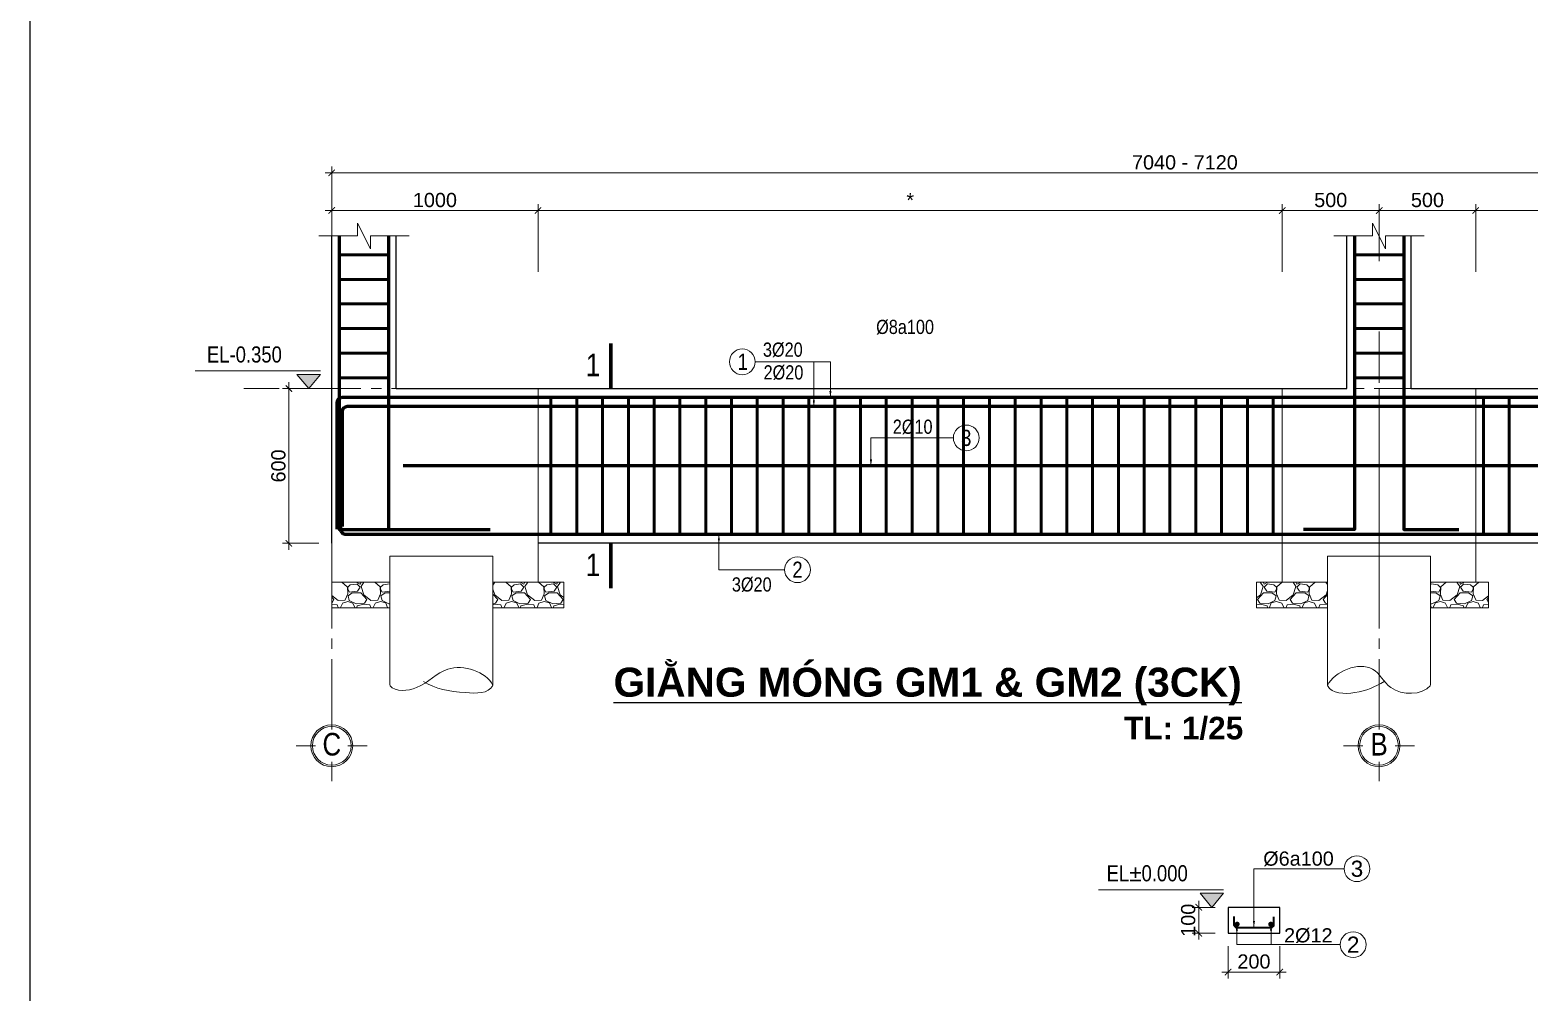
# Model space of a CAD drawing. Header units: millimetres. Extents: x 0 to 84000, y -29700 to 363007.
# Drawn here: x 0 to 23263, y 161738 to 176658 of the extents above; entities that cross this region are included whole.
import ezdxf
from ezdxf.enums import TextEntityAlignment as Align

# ---------------------------------------------------------------- set-up
doc = ezdxf.new("R2010")
doc.units = ezdxf.units.MM
doc.linetypes.add('CENTER', pattern=[50.8, 31.75, -6.35, 6.35, -6.35])
for name, color, linetype, lineweight in [('- Blur line', 8, 'Continuous', 13), ('- Border', 7, 'Continuous', 25), ('- Dims', 8, 'Continuous', 13), ('- Grid line', 8, 'CENTER', 13), ('- Note', 9, 'Continuous', 13), ('- RebarC', 10, 'Continuous', 50), ('- RebarL', 6, 'Continuous', 60), ('- Text thin', 3, 'Continuous', 25), ('S-Border', 7, 'Continuous', 25), ('S-Note', 9, 'Continuous', 13), ('S-Rebar', 1, 'Continuous', 35), ('S-Steel', 6, 'Continuous', 50), ('S-Text', 3, 'Continuous', 25)]:
    doc.layers.add(name, color=color, linetype=linetype, lineweight=lineweight)
doc.styles.add('B-Arial', font='arialbd.ttf')
doc.styles.add('R-Arial', font='arial.ttf')
doc.styles.add('R-Helve Condense', font='VHELVCN.TTF')
doc.dimstyles.new('SC-25-100', dxfattribs={"dimtxt": 220, "dimasz": 100, "dimexe": 100, "dimexo": 200, "dimgap": 50, "dimtad": 1, "dimdec": 0, "dimlfac": 0.25, "dimzin": 0, "dimdsep": 46, "dimtxsty": 'R-Arial', "dimblk": 'ARCHTICK', "dimcen": 0.5, "dimdle": 100, "dimclrd": 256, "dimclre": 256, "dimclrt": 4, "dimadec": 0, "dimazin": 0, "dimtfac": 1, "dimtdec": 0, "dimtix": 1, "dimtmove": 0, "dimatfit": 3, "dimfxl": 1, "dimtolj": 1, "dimtzin": 0, "dimlwd": -1, "dimlwe": -1, "dimarcsym": 0})
doc.dimstyles.new('SC-50-100', dxfattribs={"dimtxt": 220, "dimasz": 100, "dimexe": 100, "dimexo": 200, "dimgap": 60, "dimtad": 1, "dimdec": 0, "dimlfac": 0.5, "dimzin": 0, "dimdsep": 46, "dimtxsty": 'R-Arial', "dimblk": 'ARCHTICK', "dimcen": 0.5, "dimdle": 100, "dimclrd": 256, "dimclre": 256, "dimclrt": 4, "dimadec": 0, "dimazin": 0, "dimtfac": 1, "dimtdec": 0, "dimtix": 1, "dimtmove": 0, "dimatfit": 3, "dimfxl": 1, "dimtolj": 1, "dimtzin": 0, "dimlwd": -1, "dimlwe": -1, "dimarcsym": 0})

# ---------------------------------------------------------------- blocks, each defined once
blk = doc.blocks.new('_ArchTick')
at = {"color": 0, "linetype": 'ByBlock', "const_width": 0.15}
blk.add_lwpolyline([(-0.5, -0.5), (0.5, 0.5)], dxfattribs=at)
blk = doc.blocks.new('*D54')
at = {"layer": '- Dims', "ltscale": 100, "transparency": 16777216}
for p, q in [((7980, 173858), (4580, 173858)), ((4680, 172906), (4680, 173958)), ((7880, 172906), (7880, 173958))]:
    blk.add_line(p, q, dxfattribs=at)
at = {"layer": 'Defpoints', "color": 0, "ltscale": 100, "transparency": 16777216}
for p in [(4680, 173858), (4680, 172706), (7880, 172706)]:
    blk.add_point(p, dxfattribs=at)
at = {"layer": '- Dims', "ltscale": 100, "transparency": 16777216, "xscale": 100, "yscale": 100, "zscale": 100, "rotation": 180}
blk.add_blockref('_ArchTick', (4680, 173858), dxfattribs=at)
at = {"layer": '- Dims', "ltscale": 100, "transparency": 16777216, "xscale": 100, "yscale": 100, "zscale": 100}
blk.add_blockref('_ArchTick', (7880, 173858), dxfattribs=at)
at = {"layer": '- Dims', "color": 4, "ltscale": 100, "transparency": 16777216, "insert": (6280, 174020), "char_height": 220, "attachment_point": 5, "style": 'R-Arial'}
blk.add_mtext('\\A1;1000', dxfattribs=at)
blk = doc.blocks.new('*D55')
at = {"layer": '- Dims', "ltscale": 100, "transparency": 16777216}
for p, q in [((4680, 173264), (4680, 174542)), ((31141, 173264), (31141, 174542)), ((4580, 174442), (31241, 174442))]:
    blk.add_line(p, q, dxfattribs=at)
at = {"layer": 'Defpoints', "color": 0, "ltscale": 100, "transparency": 16777216}
for p in [(31141, 174442), (4680, 173064), (31141, 173064)]:
    blk.add_point(p, dxfattribs=at)
at = {"layer": '- Dims', "ltscale": 100, "transparency": 16777216, "xscale": 100, "yscale": 100, "zscale": 100, "rotation": 180}
blk.add_blockref('_ArchTick', (4680, 174442), dxfattribs=at)
at = {"layer": '- Dims', "ltscale": 100, "transparency": 16777216, "xscale": 100, "yscale": 100, "zscale": 100}
blk.add_blockref('_ArchTick', (31141, 174442), dxfattribs=at)
at = {"layer": '- Dims', "color": 4, "ltscale": 100, "transparency": 16777216, "insert": (17911, 174604), "char_height": 220, "attachment_point": 5, "style": 'R-Arial'}
blk.add_mtext('\\A1;7040 - 7120', dxfattribs=at)
blk = doc.blocks.new('Grid symbol')
at = {"layer": '- Grid line', "color": 7, "linetype": 'Continuous', "ltscale": 100}
for points in [[(0, 250), (0, 550)], [(-250, 0), (-550, 0)], [(250, 0), (550, 0)], [(0, -250), (0, -550)]]:
    blk.add_lwpolyline(points, dxfattribs=at)
blk.add_circle((0, 0), 325, dxfattribs=at)
at = {"layer": '- Grid line', "color": 32, "linetype": 'Continuous', "ltscale": 100}
blk.add_circle((0, 0), 300, dxfattribs=at)
at = {"layer": '- Grid line', "color": 3, "style": 'R-Helve Condense', "flags": 4}
blk.add_attdef('A', text='', height=350, dxfattribs=at).set_placement((1, 24), align=Align.MIDDLE_CENTER)
blk = doc.blocks.new('*D56')
at = {"layer": '- Dims', "ltscale": 100, "transparency": 16777216}
for p, q in [((4480, 171097), (3915, 171097)), ((4015, 168597), (4015, 171197)), ((4480, 168697), (3915, 168697))]:
    blk.add_line(p, q, dxfattribs=at)
at = {"layer": 'Defpoints', "color": 0, "ltscale": 100, "transparency": 16777216}
for p in [(4015, 171097), (4680, 171097), (4680, 168697)]:
    blk.add_point(p, dxfattribs=at)
at = {"layer": '- Dims', "ltscale": 100, "transparency": 16777216, "xscale": 100, "yscale": 100, "zscale": 100}
for p, rotation in [((4015, 171097), 90), ((4015, 168697), 270)]:
    blk.add_blockref('_ArchTick', p, dxfattribs=dict(at, rotation=rotation))
at = {"layer": '- Dims', "color": 4, "ltscale": 100, "transparency": 16777216, "insert": (3853, 169897), "char_height": 220, "attachment_point": 5, "rotation": 90, "style": 'R-Arial'}
blk.add_mtext('\\A1;600', dxfattribs=at)
blk = doc.blocks.new('*D58')
at = {"layer": '- Dims', "ltscale": 100, "transparency": 16777216}
for p, q in [((19522, 173858), (7780, 173858)), ((7880, 172906), (7880, 173958)), ((19422, 172906), (19422, 173958))]:
    blk.add_line(p, q, dxfattribs=at)
at = {"layer": 'Defpoints', "color": 0, "ltscale": 100, "transparency": 16777216}
for p in [(7880, 173858), (7880, 172706), (19422, 172706)]:
    blk.add_point(p, dxfattribs=at)
at = {"layer": '- Dims', "ltscale": 100, "transparency": 16777216, "xscale": 100, "yscale": 100, "zscale": 100, "rotation": 180}
blk.add_blockref('_ArchTick', (7880, 173858), dxfattribs=at)
at = {"layer": '- Dims', "ltscale": 100, "transparency": 16777216, "xscale": 100, "yscale": 100, "zscale": 100}
blk.add_blockref('_ArchTick', (19422, 173858), dxfattribs=at)
at = {"layer": '- Dims', "color": 4, "ltscale": 100, "transparency": 16777216, "insert": (13651, 174018), "char_height": 220, "attachment_point": 5, "style": 'R-Arial'}
blk.add_mtext('\\A1;*', dxfattribs=at)
blk = doc.blocks.new('Steel symbol')
at = {"layer": '- Note', "color": 7}
blk.add_circle((0, 0), 200, dxfattribs=at)
at = {"layer": '- Note', "color": 3, "style": 'R-Helve Condense', "flags": 4}
blk.add_attdef('1', text='', height=250, dxfattribs=at).set_placement((0, 0), align=Align.MIDDLE_CENTER)
blk = doc.blocks.new('*U9')
at = {"layer": '- Note', "color": 7, "ltscale": 100, "const_width": 60}
blk.add_lwpolyline([(279, 373), (279, -327)], dxfattribs=at)
at = {"layer": '- Text thin', "style": 'R-Helve Condense', "flags": 4}
blk.add_attdef('A', text='', height=350, dxfattribs=at).set_placement((3, 39), align=Align.MIDDLE_CENTER)
blk = doc.blocks.new('*U8')
blk.add_line((182, 273), (-1761, 273))
blk.add_lwpolyline([(182, 219), (-182, 219), (0, 0), (182, 219)])
blk.add_solid([(182, 219), (0, 0), (-182, 219)])
at = {"layer": '- Text thin', "style": 'R-Helve Condense', "flags": 8}
blk.add_attdef('STOREY', text='', height=250, dxfattribs=at).set_placement((-2243, 547), align=Align.MIDDLE_RIGHT)
for tag, p in [('FL%%P0.000', (-1590, 529)), ('EL%%P0.000', (-1633, 68))]:
    blk.add_attdef(tag, text='', height=250, dxfattribs=at).set_placement(p, align=Align.MIDDLE_LEFT)
blk = doc.blocks.new('*D256')
at = {"layer": '- Dims', "transparency": 16777216}
for p, q in [((19322, 173858), (21025, 173858)), ((19422, 172906), (19422, 173958)), ((20925, 173071), (20925, 173958))]:
    blk.add_line(p, q, dxfattribs=at)
at = {"layer": 'Defpoints', "color": 0, "transparency": 16777216}
for p in [(20925, 173858), (20925, 172871), (19422, 172706)]:
    blk.add_point(p, dxfattribs=at)
at = {"layer": '- Dims', "transparency": 16777216, "xscale": 100, "yscale": 100, "zscale": 100, "rotation": 180}
blk.add_blockref('_ArchTick', (19422, 173858), dxfattribs=at)
at = {"layer": '- Dims', "transparency": 16777216, "xscale": 100, "yscale": 100, "zscale": 100}
blk.add_blockref('_ArchTick', (20925, 173858), dxfattribs=at)
at = {"layer": '- Dims', "color": 4, "transparency": 16777216, "insert": (20173, 174020), "char_height": 220, "attachment_point": 5, "style": 'R-Arial'}
blk.add_mtext('\\A1;500', dxfattribs=at)
blk = doc.blocks.new('*D257')
at = {"layer": '- Dims', "transparency": 16777216}
for p, q in [((20825, 173858), (22522, 173858)), ((20925, 173071), (20925, 173958)), ((22422, 172906), (22422, 173958))]:
    blk.add_line(p, q, dxfattribs=at)
at = {"layer": 'Defpoints', "color": 0, "transparency": 16777216}
for p in [(22422, 173858), (20925, 172871), (22422, 172706)]:
    blk.add_point(p, dxfattribs=at)
at = {"layer": '- Dims', "transparency": 16777216, "xscale": 100, "yscale": 100, "zscale": 100, "rotation": 180}
blk.add_blockref('_ArchTick', (20925, 173858), dxfattribs=at)
at = {"layer": '- Dims', "transparency": 16777216, "xscale": 100, "yscale": 100, "zscale": 100}
blk.add_blockref('_ArchTick', (22422, 173858), dxfattribs=at)
at = {"layer": '- Dims', "color": 4, "transparency": 16777216, "insert": (21673, 174020), "char_height": 220, "attachment_point": 5, "style": 'R-Arial'}
blk.add_mtext('\\A1;500', dxfattribs=at)
blk = doc.blocks.new('*D258')
at = {"layer": '- Dims', "transparency": 16777216}
for p, q in [((22322, 173858), (28041, 173858)), ((22422, 172906), (22422, 173958)), ((27941, 172906), (27941, 173958))]:
    blk.add_line(p, q, dxfattribs=at)
at = {"layer": 'Defpoints', "color": 0, "transparency": 16777216}
for p in [(27941, 173858), (22422, 172706), (27941, 172706)]:
    blk.add_point(p, dxfattribs=at)
at = {"layer": '- Dims', "transparency": 16777216, "xscale": 100, "yscale": 100, "zscale": 100, "rotation": 180}
blk.add_blockref('_ArchTick', (22422, 173858), dxfattribs=at)
at = {"layer": '- Dims', "transparency": 16777216, "xscale": 100, "yscale": 100, "zscale": 100}
blk.add_blockref('_ArchTick', (27941, 173858), dxfattribs=at)
at = {"layer": '- Dims', "color": 4, "transparency": 16777216, "insert": (25182, 174018), "char_height": 220, "attachment_point": 5, "style": 'R-Arial'}
blk.add_mtext('\\A1;*', dxfattribs=at)
blk = doc.blocks.new('*D478')
at = {"layer": '- Dims', "transparency": 16777216}
for p, q in [((18582, 162451), (18582, 161947)), ((19382, 162451), (19382, 161947)), ((18482, 162047), (19482, 162047))]:
    blk.add_line(p, q, dxfattribs=at)
at = {"layer": 'Defpoints', "color": 0, "transparency": 16777216}
for p in [(18582, 162651), (19382, 162651), (19382, 162047)]:
    blk.add_point(p, dxfattribs=at)
at = {"layer": '- Dims', "transparency": 16777216, "xscale": 100, "yscale": 100, "zscale": 100, "rotation": 180}
blk.add_blockref('_ArchTick', (18582, 162047), dxfattribs=at)
at = {"layer": '- Dims', "transparency": 16777216, "xscale": 100, "yscale": 100, "zscale": 100}
blk.add_blockref('_ArchTick', (19382, 162047), dxfattribs=at)
at = {"layer": '- Dims', "color": 4, "transparency": 16777216, "insert": (18982, 162210), "char_height": 220, "attachment_point": 5, "style": 'R-Arial'}
blk.add_mtext('\\A1;200', dxfattribs=at)
blk = doc.blocks.new('*D479')
at = {"layer": '- Dims', "transparency": 16777216}
for p, q in [((18126, 163051), (18126, 163151)), ((18382, 163051), (18026, 163051)), ((18126, 162651), (18126, 163051)), ((18382, 162651), (18026, 162651)), ((18126, 162651), (18126, 162551))]:
    blk.add_line(p, q, dxfattribs=at)
at = {"layer": 'Defpoints', "color": 0, "transparency": 16777216}
for p in [(18126, 163051), (18582, 163051), (18582, 162651)]:
    blk.add_point(p, dxfattribs=at)
at = {"layer": '- Dims', "transparency": 16777216, "xscale": 100, "yscale": 100, "zscale": 100}
for p, rotation in [((18126, 163051), 270), ((18126, 162651), 90)]:
    blk.add_blockref('_ArchTick', p, dxfattribs=dict(at, rotation=rotation))
at = {"layer": '- Dims', "color": 4, "transparency": 16777216, "insert": (17963, 162851), "char_height": 220, "attachment_point": 5, "rotation": 90, "style": 'R-Arial'}
blk.add_mtext('\\A1;100', dxfattribs=at)

msp = doc.modelspace()

# ---------------------------------------------------------------- hatches: boundary and pattern name
at = {"layer": '- Blur line'}
h = msp.add_hatch(dxfattribs=at)
h.set_pattern_fill('GRAVEL', color=256, scale=20, style=0)
h.set_pattern_definition([(311.9872, (8113.963, 168204.903), (4064.00345, -4572.0056), [68.344, -6766.1]), (355.0303, (8159.683, 168154.103), (-6096.00986, 507.99642), [117.281, -11610.8]), (47.4896, (8276.523, 168143.943), (-5079.9963, -5588.00546), [82.696, -8186.94]), (272.7263, (8474.643, 168016.943), (-507.9978, 10159.99673), [106.801, -10573.28]), (247.1663, (8479.723, 167910.263), (2540.00721, 6096.00347), [104.727, -10367.96]), (182.7263, (8439.083, 167813.743), (10159.99673, 507.9978), [106.801, -10573.28]), (142.3058, (8332.403, 167808.663), (6604.00417, -5079.99547), [141.239, -13982.62]), (107.7447, (8220.643, 167895.023), (-3556.00711, 11176.00324), [133.344, -13201.06]), (58.5704, (8180.003, 168022.023), (4064.00105, 6603.99223), [107.163, -10609.1]), (4.7636, (8235.883, 168113.463), (-5587.9956, -507.99523), [122.343, -5994.78]), (317.6026, (8357.803, 168123.623), (6096.00018, -5587.99273), [158.216, -15663.36]), (41.1859, (7971.723, 168011.863), (3555.99773, 3047.9953), [54, -5346.12]), (8.5308, (8012.363, 168047.423), (-6603.98992, -1016.00256), [102.736, -10170.92]), (315, (8113.96, 168062.66), (1e-13, -508), [71.84, -646.58]), (336.8014, (8149.52, 168123.623), (-2540.0086, 1016.0045), [38.688, -3830.12]), (248.1986, (8185.08, 168108.38), (508.0004, 1524.001), [54.713, -2680.96]), (149.0362, (8164.76, 168057.58), (-1523.9984, 1016.0008), [88.864, -2873.26]), (18.435, (8088.56, 168103.3), (-1016.0005, -507.999), [64.257, -1542.18]), (163.6105, (8479.723, 168108.383), (-5080.0028, 1523.99683), [90.018, -8911.76]), (109.6538, (8393.363, 168133.783), (2031.99434, -5587.9921), [75.52, -7476.44]), (246.8014, (8088.56, 168204.903), (1016.0045, 2540.0086), [77.376, -3791.44]), (196.3895, (8058.083, 168133.783), (5080.0028, 1523.99683), [90.018, -8911.76]), (200.556, (8479.72, 167793.423), (2540.00315, 1015.9988), [86.807, -4253.54]), (245.2249, (8398.443, 167762.943), (2539.99408, 5587.9974), [72.734, -7200.72]), (113.1986, (8083.48, 167696.903), (-1016.0045, 2540.0086), [77.376, -3791.44]), (162.646, (8053.003, 167768.023), (6604.00036, -2031.99694), [85.157, -8430.48]), (110.556, (8332.4, 167696.903), (1015.9988, -2540.0032), [43.404, -4296.96]), (78.69, (8113.96, 167696.9), (507.9975, 2031.9935), [25.903, -2564.4]), (14.036, (8119.04, 167722.3), (-1524.001, -507.999), [104.727, -1989.81]), (353.991, (8220.643, 167747.703), (-5079.9925, 507.99881), [97.053, -9608.28]), (236.31, (8164.76, 168011.86), (508, 1015.999), [73.265, -1758.356]), (186.8428, (8124.123, 167950.903), (-8636.00357, -1016.00455), [127.911, -12663.2]), (119.0546, (7997.123, 167935.663), (2031.9953, -3555.9915), [52.302, -5177.88]), (90, (7971.7, 167981.4), (508, 508), [30.48, -477.52]), (59.7436, (8230.803, 167762.943), (-2031.9957, -3555.9982), [70.573, -6986.78]), (131.9872, (8266.363, 167823.903), (-4064.00345, 4572.0056), [136.689, -6697.76]), (180, (8174.9, 167925.5), (-508, 508), [132.08, -375.92]), (214.6952, (8042.843, 167925.503), (5079.9912, 3556.00034), [80.322, -7951.86]), (285.9454, (7976.8, 167879.78), (508.0013, -2032.0048), [73.966, -3624.34]), (332.354, (7997.123, 167808.663), (9651.99661, -5080.0032), [120.429, -11922.5]), (4.5739, (8103.803, 167752.783), (6604.00152, 507.99754), [127.406, -12613.16]), (4.5739, (8103.803, 167752.783), (6604.00152, 507.99754), [127.406, -12613.16])])
h.paths.add_polyline_path([(8279.7, 167696.9), (8279.7, 168096.9), (7179.7, 168096.9), (7179.7, 167696.9)])
h.paths.add_polyline_path([(5579.7, 167696.9), (5579.7, 168096.9), (4679.7, 168096.9), (4679.7, 167696.9)])
h = msp.add_hatch(dxfattribs=at)
h.set_pattern_fill('GRAVEL', color=256, scale=20, style=0)
h.set_pattern_definition([(228.0128, (19187.438, 168204.903), (-4064.00345, -4572.0056), [68.344, -6766.1]), (184.9697, (19141.718, 168154.103), (6096.00986, 507.99642), [117.281, -11610.8]), (132.5104, (19024.878, 168143.943), (5079.9963, -5588.00546), [82.696, -8186.94]), (267.2737, (18826.758, 168016.943), (507.9978, 10159.99673), [106.801, -10573.28]), (292.8337, (18821.678, 167910.263), (-2540.00721, 6096.00347), [104.727, -10367.96]), (357.2737, (18862.318, 167813.743), (-10159.99673, 507.9978), [106.801, -10573.28]), (37.6942, (18968.998, 167808.663), (-6604.00417, -5079.99547), [141.239, -13982.62]), (72.2553, (19080.758, 167895.023), (3556.00711, 11176.00324), [133.344, -13201.06]), (121.4296, (19121.398, 168022.023), (-4064.00105, 6603.99223), [107.163, -10609.1]), (175.2364, (19065.52, 168113.463), (5587.9956, -507.99523), [122.343, -5994.78]), (222.3974, (18943.598, 168123.623), (-6096.00018, -5587.99273), [158.216, -15663.36]), (138.8141, (19329.68, 168011.863), (-3555.99773, 3047.9953), [54, -5346.12]), (171.4692, (19289.038, 168047.423), (6603.98992, -1016.00256), [102.736, -10170.92]), (225, (19187.44, 168062.66), (-1e-13, -508), [71.84, -646.58]), (203.1986, (19151.88, 168123.623), (2540.0086, 1016.0045), [38.688, -3830.12]), (291.8014, (19116.32, 168108.38), (-508.0004, 1524.001), [54.713, -2680.96]), (30.9638, (19136.64, 168057.58), (1523.9984, 1016.0008), [88.864, -2873.26]), (161.565, (19212.84, 168103.3), (1016.0005, -507.999), [64.257, -1542.18]), (16.3895, (18821.678, 168108.383), (5080.0028, 1523.99683), [90.018, -8911.76]), (70.3462, (18908.038, 168133.783), (-2031.99434, -5587.9921), [75.52, -7476.44]), (293.1986, (19212.84, 168204.903), (-1016.0045, 2540.0086), [77.376, -3791.44]), (343.6105, (19243.318, 168133.783), (-5080.0028, 1523.99683), [90.018, -8911.76]), (339.444, (18821.68, 167793.423), (-2540.00315, 1015.9988), [86.807, -4253.54]), (294.7751, (18902.958, 167762.943), (-2539.99408, 5587.9974), [72.734, -7200.72]), (66.8014, (19217.92, 167696.903), (1016.0045, 2540.0086), [77.376, -3791.44]), (17.354, (19248.398, 167768.023), (-6604.00036, -2031.99694), [85.157, -8430.48]), (69.444, (18969, 167696.903), (-1015.9988, -2540.0032), [43.404, -4296.96]), (101.31, (19187.44, 167696.9), (-507.9975, 2031.9935), [25.903, -2564.4]), (165.964, (19182.36, 167722.3), (1524.001, -507.999), [104.727, -1989.81]), (186.009, (19080.758, 167747.703), (5079.9925, 507.99881), [97.053, -9608.28]), (303.69, (19136.64, 168011.86), (-508, 1015.999), [73.265, -1758.356]), (353.1572, (19177.278, 167950.903), (8636.00357, -1016.00455), [127.911, -12663.2]), (60.9454, (19304.28, 167935.663), (-2031.9953, -3555.9915), [52.302, -5177.88]), (90, (19329.7, 167981.4), (-508, 508), [30.48, -477.52]), (120.2564, (19070.598, 167762.943), (2031.9957, -3555.9982), [70.573, -6986.78]), (48.0128, (19035.038, 167823.903), (4064.00345, 4572.0056), [136.689, -6697.76]), (7e-15, (19126.5, 167925.5), (508, 508), [132.08, -375.92]), (325.3048, (19258.558, 167925.503), (-5079.9912, 3556.00034), [80.322, -7951.86]), (254.0546, (19324.6, 167879.78), (-508.0013, -2032.0048), [73.966, -3624.34]), (207.646, (19304.278, 167808.663), (-9651.99661, -5080.0032), [120.429, -11922.5]), (175.4261, (19197.598, 167752.783), (-6604.00152, 507.99754), [127.406, -12613.16]), (175.4261, (19197.598, 167752.783), (-6604.00152, 507.99754), [127.406, -12613.16])])
h.paths.add_polyline_path([(20121.7, 168096.9), (19221.7, 168096.9), (19021.7, 168096.9), (19021.7, 167696.9), (20121.7, 167696.9)])
h.paths.add_polyline_path([(21721.7, 168096.9), (21721.7, 167696.9), (22621.7, 167696.9), (22621.7, 168096.9)])

# ---------------------------------------------------------------- linework, layer by layer
for p, q in [((4679.7, 171096.9), (4679.7, 168096.9)), ((7879.7, 168096.9), (7879.7, 171096.9)), ((19421.7, 168096.9), (19421.7, 171096.9)), ((20921.7, 171096.9), (20921.7, 168096.9)), ((22421.7, 168096.9), (22421.7, 171096.9)), ((5579.7, 168496.9), (5579.7, 166499.7)), ((7179.7, 168496.9), (7179.7, 166499.7)), ((20121.7, 168496.9), (20121.7, 166499.7)), ((21721.7, 168496.9), (21721.7, 166499.7))]:
    msp.add_line(p, q, dxfattribs=at)
at = {"layer": '- Blur line', "ltscale": 100}
for points in [[(5879.7, 173463.4), (5279.7, 173463.4), (5279.7, 173263.4), (5079.7, 173663.4), (5079.7, 173463.4), (4479.7, 173463.4)], [(21621.7, 173463.4), (21021.7, 173463.4), (21021.7, 173263.4), (20821.7, 173663.4), (20821.7, 173463.4), (20221.7, 173463.4)]]:
    msp.add_lwpolyline(points, dxfattribs=at)
at = {"layer": '- Blur line'}
for points in [[(7179.7, 168496.9), (5579.7, 168496.9)], [(20121.7, 168496.9), (21721.7, 168496.9)], [(5579.7, 168096.9), (4679.7, 168096.9)], [(5579.7, 167696.9), (4679.7, 167696.9), (4679.7, 168096.9)], [(7879.7, 168096.9), (7179.7, 168096.9)], [(8279.7, 168096.9), (8279.7, 167696.9), (7179.7, 167696.9)], [(7879.7, 168096.9), (8279.7, 168096.9)], [(19021.7, 168096.9), (19021.7, 167696.9), (20121.7, 167696.9)], [(19421.7, 168096.9), (19021.7, 168096.9)], [(19421.7, 168096.9), (20121.7, 168096.9)], [(21721.7, 168096.9), (22621.7, 168096.9)], [(21721.7, 167696.9), (22621.7, 167696.9), (22621.7, 168096.9)]]:
    msp.add_lwpolyline(points, dxfattribs=at)
at = {"layer": '- Blur line', "linetype": 'Continuous', "ltscale": 5}
for points, start_tangent, end_tangent in [([(7179.7, 166490.8), (6480.5, 166746.5), (5995.8, 166459.5), (5579.7, 166490.8)], (-0.4233853, 0.9059497), (-0.671616, 0.7408994)), ([(20121.7, 166490.8), (20820.9, 166746.5), (21105.6, 166459.5), (21721.7, 166490.8)], (0.4233853, 0.9059497), (0.671616, 0.7408994)), ([(7179.7, 166490.8), (6753.9, 166381.2), (6102.1, 166555.1)], (-0.4632017, -0.8862529), (-0.840303, 0.542117)), ([(20121.7, 166490.8), (20547.5, 166381.2), (20999.3, 166555.1)], (0.4632017, -0.8862529), (0.840303, 0.542117))]:
    msp.add_spline(points, degree=3, dxfattribs=dict(at, start_tangent=start_tangent, end_tangent=end_tangent))
at = {"layer": '- Border', "ltscale": 100}
for points in [[(4679.7, 168696.9), (4679.7, 173463.4)], [(5679.7, 171096.9), (5679.7, 173463.4)], [(20421.7, 171096.9), (20421.7, 173463.4)], [(21421.7, 171096.9), (21421.7, 173463.4)], [(5679.7, 171096.9), (20421.7, 171096.9)], [(21421.7, 171096.9), (30141.5, 171096.9)], [(27941.5, 168696.9), (7879.7, 168696.9)]]:
    msp.add_lwpolyline(points, dxfattribs=at)
at = {"layer": '- Grid line', "ltscale": 25}
for p, q in [((4679.7, 166107), (4679.7, 172102.5)), ((20921.7, 166107), (20921.7, 172102.5)), ((31802, 171096.9), (3314.5, 171096.9))]:
    msp.add_line(p, q, dxfattribs=at)
at = {"layer": '- RebarC', "ltscale": 100}
for points in [[(4794.3, 173172.6), (5558.7, 173172.6)], [(20542.7, 173172.6), (21307.1, 173172.6)], [(4794.3, 172790.6), (5558.7, 172790.6)], [(20542.7, 172790.6), (21307.1, 172790.6)], [(4794.3, 172408.6), (5558.7, 172408.6)], [(20542.7, 172408.6), (21307.1, 172408.6)], [(4794.3, 172026.6), (5558.7, 172026.6)], [(20542.7, 172026.6), (21307.1, 172026.6)], [(4794.3, 171644.6), (5558.7, 171644.6)], [(20542.7, 171644.6), (21307.1, 171644.6)], [(4794.3, 171262.6), (5558.7, 171262.6)], [(20542.7, 171262.6), (21307.1, 171262.6)], [(8079.7, 170956.9), (8079.7, 168836.9)], [(8479.7, 170956.9), (8479.7, 168836.9)], [(8879.7, 170956.9), (8879.7, 168836.9)], [(9279.7, 170956.9), (9279.7, 168836.9)], [(9679.7, 170956.9), (9679.7, 168836.9)], [(10079.7, 170956.9), (10079.7, 168836.9)], [(10479.7, 170956.9), (10479.7, 168836.9)], [(10879.7, 170956.9), (10879.7, 168836.9)], [(11279.7, 170956.9), (11279.7, 168836.9)], [(11679.7, 170956.9), (11679.7, 168836.9)], [(12079.7, 170956.9), (12079.7, 168836.9)], [(12479.7, 170956.9), (12479.7, 168836.9)], [(12879.7, 170956.9), (12879.7, 168836.9)], [(13279.7, 170956.9), (13279.7, 168836.9)], [(13679.7, 170956.9), (13679.7, 168836.9)], [(14079.7, 170956.9), (14079.7, 168836.9)], [(14479.7, 170956.9), (14479.7, 168836.9)], [(14879.7, 170956.9), (14879.7, 168836.9)], [(15279.7, 170956.9), (15279.7, 168836.9)], [(15679.7, 170956.9), (15679.7, 168836.9)], [(16079.7, 170956.9), (16079.7, 168836.9)], [(16479.7, 170956.9), (16479.7, 168836.9)], [(16879.7, 170956.9), (16879.7, 168836.9)], [(17279.7, 170956.9), (17279.7, 168836.9)], [(17679.7, 170956.9), (17679.7, 168836.9)], [(18079.7, 170956.9), (18079.7, 168836.9)], [(18479.7, 170956.9), (18479.7, 168836.9)], [(18879.7, 170956.9), (18879.7, 168836.9)], [(19279.7, 170956.9), (19279.7, 168836.9)], [(22540.8, 170956.9), (22540.8, 168836.9)], [(22940.8, 170956.9), (22940.8, 168836.9)], [(22940.8, 170956.9), (22940.8, 168836.9)]]:
    msp.add_lwpolyline(points, dxfattribs=at)
at = {"layer": '- RebarL'}
msp.add_line((30283, 169896.9), (5788.4, 169896.9), dxfattribs=at)
at = {"layer": '- RebarL', "ltscale": 100}
for points in [[(4794.3, 173463.4), (4794.3, 168912.9), (5802.8, 168912.9)], [(5558.7, 173463.4), (5558.7, 168912.9), (7138, 168912.9)], [(20542.7, 173463.4), (20542.7, 168912.9), (19752.9, 168912.9)], [(21307.1, 173463.4), (21307.1, 168912.9), (22161.3, 168912.9)]]:
    msp.add_lwpolyline(points, dxfattribs=at)
for points in [[(31061.5, 168917.1), (31061.5, 170876.9, 0.4142136), (30981.5, 170956.9), (4839.7, 170956.9, 0.4142136), (4759.7, 170876.9), (4759.7, 168917.7)], [(30981.5, 168984.5), (30981.5, 170736.9, 0.4142136), (30901.5, 170816.9), (4919.7, 170816.9, 0.4142136), (4839.7, 170736.9), (4839.7, 168957.3)], [(4815.8, 170672.7), (4815.8, 168916.9, 0.4142136), (4895.8, 168836.9), (30923.3, 168836.9, 0.4142136), (31003.3, 168916.9), (31003.3, 170676.4)]]:
    msp.add_lwpolyline(points, format="xyb", dxfattribs=at)
at = {"layer": 'Defpoints'}
msp.add_lwpolyline([(42000, 178200), (42000, 148500), (0, 148500), (0, 178200)], close=True, dxfattribs=at)
at = {"layer": 'S-Border'}
msp.add_lwpolyline([(18581.9, 162650.8), (19381.9, 162650.8), (19381.9, 163050.8), (18581.9, 163050.8)], close=True, dxfattribs=at)
at = {"layer": 'S-Rebar'}
msp.add_lwpolyline([(18671.9, 162907.2), (18671.9, 162780.8, 0.4142136), (18711.9, 162740.8), (19251.9, 162740.8, 0.4142136), (19291.9, 162780.8), (19291.9, 162903)], format="xyb", dxfattribs=at)
at = {"layer": 'S-Steel', "ltscale": 100, "const_width": 40}
for points in [[(18700.2, 162788.8, 1), (18740.2, 162788.8, 1)], [(19263.5, 162788.8, -1), (19223.5, 162788.8, -1)]]:
    msp.add_lwpolyline(points, format="xyb", close=True, dxfattribs=at)

# ---------------------------------------------------------------- block references
at = {"layer": '- Border'}
ref = msp.add_blockref('*U9', (8729.1, 171423.7), dxfattribs=at)
ref.add_attrib('A', '1', dxfattribs={"layer": '- Text thin', "height": 350, "style": 'R-Helve Condense'}).set_placement((8731.9, 171463.2), align=Align.MIDDLE_CENTER)
ref = msp.add_blockref('Steel symbol', (11047.1, 171512.3), dxfattribs=dict(at, xscale=-1))
ref.add_attrib('1', '1', dxfattribs={"layer": '- Text thin', "height": 250, "style": 'R-Helve Condense'}).set_placement((11053.1, 171512.3), align=Align.MIDDLE_CENTER)
ref = msp.add_blockref('Steel symbol', (14520.2, 170331.7), dxfattribs=dict(at, xscale=-1, rotation=180))
ref.add_attrib('1', '3', dxfattribs={"layer": '- Text thin', "height": 250, "style": 'R-Helve Condense'}).set_placement((14520.2, 170331.7), align=Align.MIDDLE_CENTER)
ref = msp.add_blockref('*U9', (8729.1, 168323.7), dxfattribs=at)
ref.add_attrib('A', '1', dxfattribs={"layer": '- Text thin', "height": 350, "style": 'R-Helve Condense'}).set_placement((8731.9, 168363.2), align=Align.MIDDLE_CENTER)
ref = msp.add_blockref('Steel symbol', (11903, 168287.6), dxfattribs=dict(at, xscale=-1, rotation=180))
ref.add_attrib('1', '2', dxfattribs={"layer": '- Text thin', "height": 250, "style": 'R-Helve Condense'}).set_placement((11903, 168287.6), align=Align.MIDDLE_CENTER)
at = {"layer": '- Grid line'}
ref = msp.add_blockref('Grid symbol', (4679.7, 165557), dxfattribs=at)
ref.add_attrib('A', 'C', dxfattribs={"color": 3, "height": 350, "style": 'R-Helve Condense'}).set_placement((4680.8, 165580.8), align=Align.MIDDLE_CENTER)
ref = msp.add_blockref('Grid symbol', (20921.7, 165557), dxfattribs=at)
ref.add_attrib('A', 'B', dxfattribs={"color": 3, "height": 350, "style": 'R-Helve Condense'}).set_placement((20922.7, 165580.8), align=Align.MIDDLE_CENTER)
at = {"layer": '- Note'}
ref = msp.add_blockref('*U8', (4322.3, 171096.9), dxfattribs=at)
ref.add_attrib('FL%%P0.000', 'EL-0.350', dxfattribs={"layer": '- Text thin', "height": 250, "style": 'R-Helve Condense'}).set_placement((2744.2, 171625.9), align=Align.MIDDLE_LEFT)
at = {"layer": 'S-Border'}
ref = msp.add_blockref('Steel symbol', (20580, 163650), dxfattribs=at)
ref.add_attrib('1', '3', dxfattribs={"layer": 'S-Note', "color": 3, "height": 250, "style": 'R-Arial'}).set_placement((20580, 163650), align=Align.MIDDLE_CENTER)
ref = msp.add_blockref('Steel symbol', (20520.7, 162472.5), dxfattribs=at)
ref.add_attrib('1', '2', dxfattribs={"layer": 'S-Note', "color": 3, "height": 250, "style": 'R-Arial'}).set_placement((20520.7, 162472.5), align=Align.MIDDLE_CENTER)
at = {"layer": 'S-Note'}
ref = msp.add_blockref('*U8', (18330, 163050.8), dxfattribs=at)
ref.add_attrib('FL%%P0.000', 'EL%%p0.000', dxfattribs={"layer": '- Text thin', "height": 250, "style": 'R-Helve Condense'}).set_placement((16697.2, 163579.8), align=Align.MIDDLE_LEFT)

# ---------------------------------------------------------------- texts
at = {"layer": '- Text thin'}
for s, height, style, p in [('Þ8a100', 220, 'R-Helve Condense', (13122.8, 171943.5)), ('3Þ20', 220, 'R-Helve Condense', (11367, 171590.9)), ('2Þ20', 220, 'R-Helve Condense', (11377, 171237.7)), ('2Þ10', 220, 'R-Helve Condense', (13380.8, 170395.3)), ('3Þ20', 220, 'R-Helve Condense', (10885.5, 167949)), ('%%UGIẰNG MÓNG GM1 & GM2 (3CK)', 450, 'B-Arial', (9050.6, 166318.2)), ('TL: 1/25', 350, 'B-Arial', (16968.6, 165656.4))]:
    msp.add_text(s, height=height, dxfattribs=dict(at, style=style)).set_placement(p)
at = {"layer": 'S-Text', "style": 'R-Arial'}
for s, p in [('%%C6a100', (19126.2, 163697.2)), ('2%%C12', (19449.1, 162507.5))]:
    msp.add_text(s, height=220, dxfattribs=at).set_placement(p)

# ---------------------------------------------------------------- dimensions: what is measured, and where the dimension line sits
at = {"layer": '- Dims', "ltscale": 100}
dim = msp.add_linear_dim(base=(31141.5, 174442), p1=(4679.7, 173064.3), p2=(31141.5, 173064.3), text='7040 - 7120', dimstyle='SC-25-100', override={"dimtxsty": 'R-Arial'}, dxfattribs=at)
dim.commit()
dim.dimension.update_dxf_attribs({"geometry": '*D55', "text_midpoint": (17910.6, 174604.4)})
for base, p1, p2, text, picture, middle in [((4679.7, 173858.1), (7879.7, 172705.8), (4679.7, 172705.8), '1000', '*D54', (6279.7, 174020.4)), ((7879.7, 173858.1), (19421.7, 172705.8), (7879.7, 172705.8), '*', '*D58', (13650.7, 174018.1))]:
    dim = msp.add_linear_dim(base=base, p1=p1, p2=p2, angle=180, text=text, dimstyle='SC-25-100', override={"dimtxsty": 'R-Arial'}, dxfattribs=at)
    dim.commit()
    dim.dimension.update_dxf_attribs({"geometry": picture, "text_midpoint": middle})
at = {"layer": '- Dims'}
for base, p1, p2, text, picture, middle in [((20924.9, 173858.1), (19421.7, 172705.8), (20924.9, 172871.5), '500', '*D256', (20173.3, 174020.4)), ((22421.7, 173858.1), (20924.9, 172871.5), (22421.7, 172705.8), '500', '*D257', (21673.3, 174020.4)), ((27941.5, 173858.1), (22421.7, 172705.8), (27941.5, 172705.8), '*', '*D258', (25181.6, 174018.1))]:
    dim = msp.add_linear_dim(base=base, p1=p1, p2=p2, angle=180, text=text, dimstyle='SC-25-100', override={"dimtmove": 1}, dxfattribs=at)
    dim.commit()
    dim.dimension.update_dxf_attribs({"geometry": picture, "text_midpoint": middle})
at = {"layer": '- Dims', "ltscale": 100}
dim = msp.add_linear_dim(base=(4015.2, 171096.9), p1=(4679.7, 168696.9), p2=(4679.7, 171096.9), angle=90, dimstyle='SC-25-100', override={"dimtxsty": 'R-Arial'}, dxfattribs=at)
dim.commit()
dim.dimension.update_dxf_attribs({"geometry": '*D56', "text_midpoint": (3852.8, 169896.9)})
at = {"layer": '- Dims'}
dim = msp.add_linear_dim(base=(18125.7, 163050.8), p1=(18581.9, 162650.8), p2=(18581.9, 163050.8), angle=90, dimstyle='SC-25-100', override={"dimtxsty": 'R-Arial'}, dxfattribs=at)
dim.commit()
dim.dimension.update_dxf_attribs({"geometry": '*D479', "text_midpoint": (17963.4, 162850.8)})
dim = msp.add_linear_dim(base=(19381.9, 162047.3), p1=(18581.9, 162650.8), p2=(19381.9, 162650.8), dimstyle='SC-25-100', override={"dimtxsty": 'R-Arial'}, dxfattribs=at)
dim.commit()
dim.dimension.update_dxf_attribs({"geometry": '*D478', "text_midpoint": (18981.9, 162209.6)})

# ---------------------------------------------------------------- leaders
at = {"layer": '- Note'}
for points in [[(12413.7, 170957.3), (12413.7, 171512.3), (11247.1, 171512.3)], [(10683.7, 168842.6), (10683.7, 168287.6), (11703, 168287.6)]]:
    msp.add_leader(points, dimstyle='SC-25-100', dxfattribs=at)
at = {"layer": '- Note', "ltscale": 100}
msp.add_leader([(12156.6, 170816.9), (12156.6, 171512.3), (11846.6, 171512.3)], dimstyle='SC-25-100', dxfattribs=at)
at = {"layer": '- Note'}
msp.add_leader([(13042.1, 169896.9), (13042.1, 170331.7), (14320.2, 170331.7)], dimstyle='SC-50-100', override={"dimgap": 60, "dimtad": 0}, dxfattribs=at)
at = {"layer": '- Note', "ltscale": 100}
msp.add_leader([(18981.9, 162740.8), (18981.9, 163650), (20380, 163650)], dimstyle='SC-25-100', override={"dimgap": 50, "dimtad": 0}, dxfattribs=at)
at = {"layer": 'S-Note'}
for points in [[(18717.4, 162790.3), (18717.4, 162472.5), (20320.7, 162472.5)], [(19246.7, 162790.3), (19246.7, 162472.5), (19518, 162472.5)]]:
    msp.add_leader(points, dimstyle='SC-25-100', override={"dimtxsty": 'R-Arial'}, dxfattribs=at)

doc.saveas('drawing.dxf')
